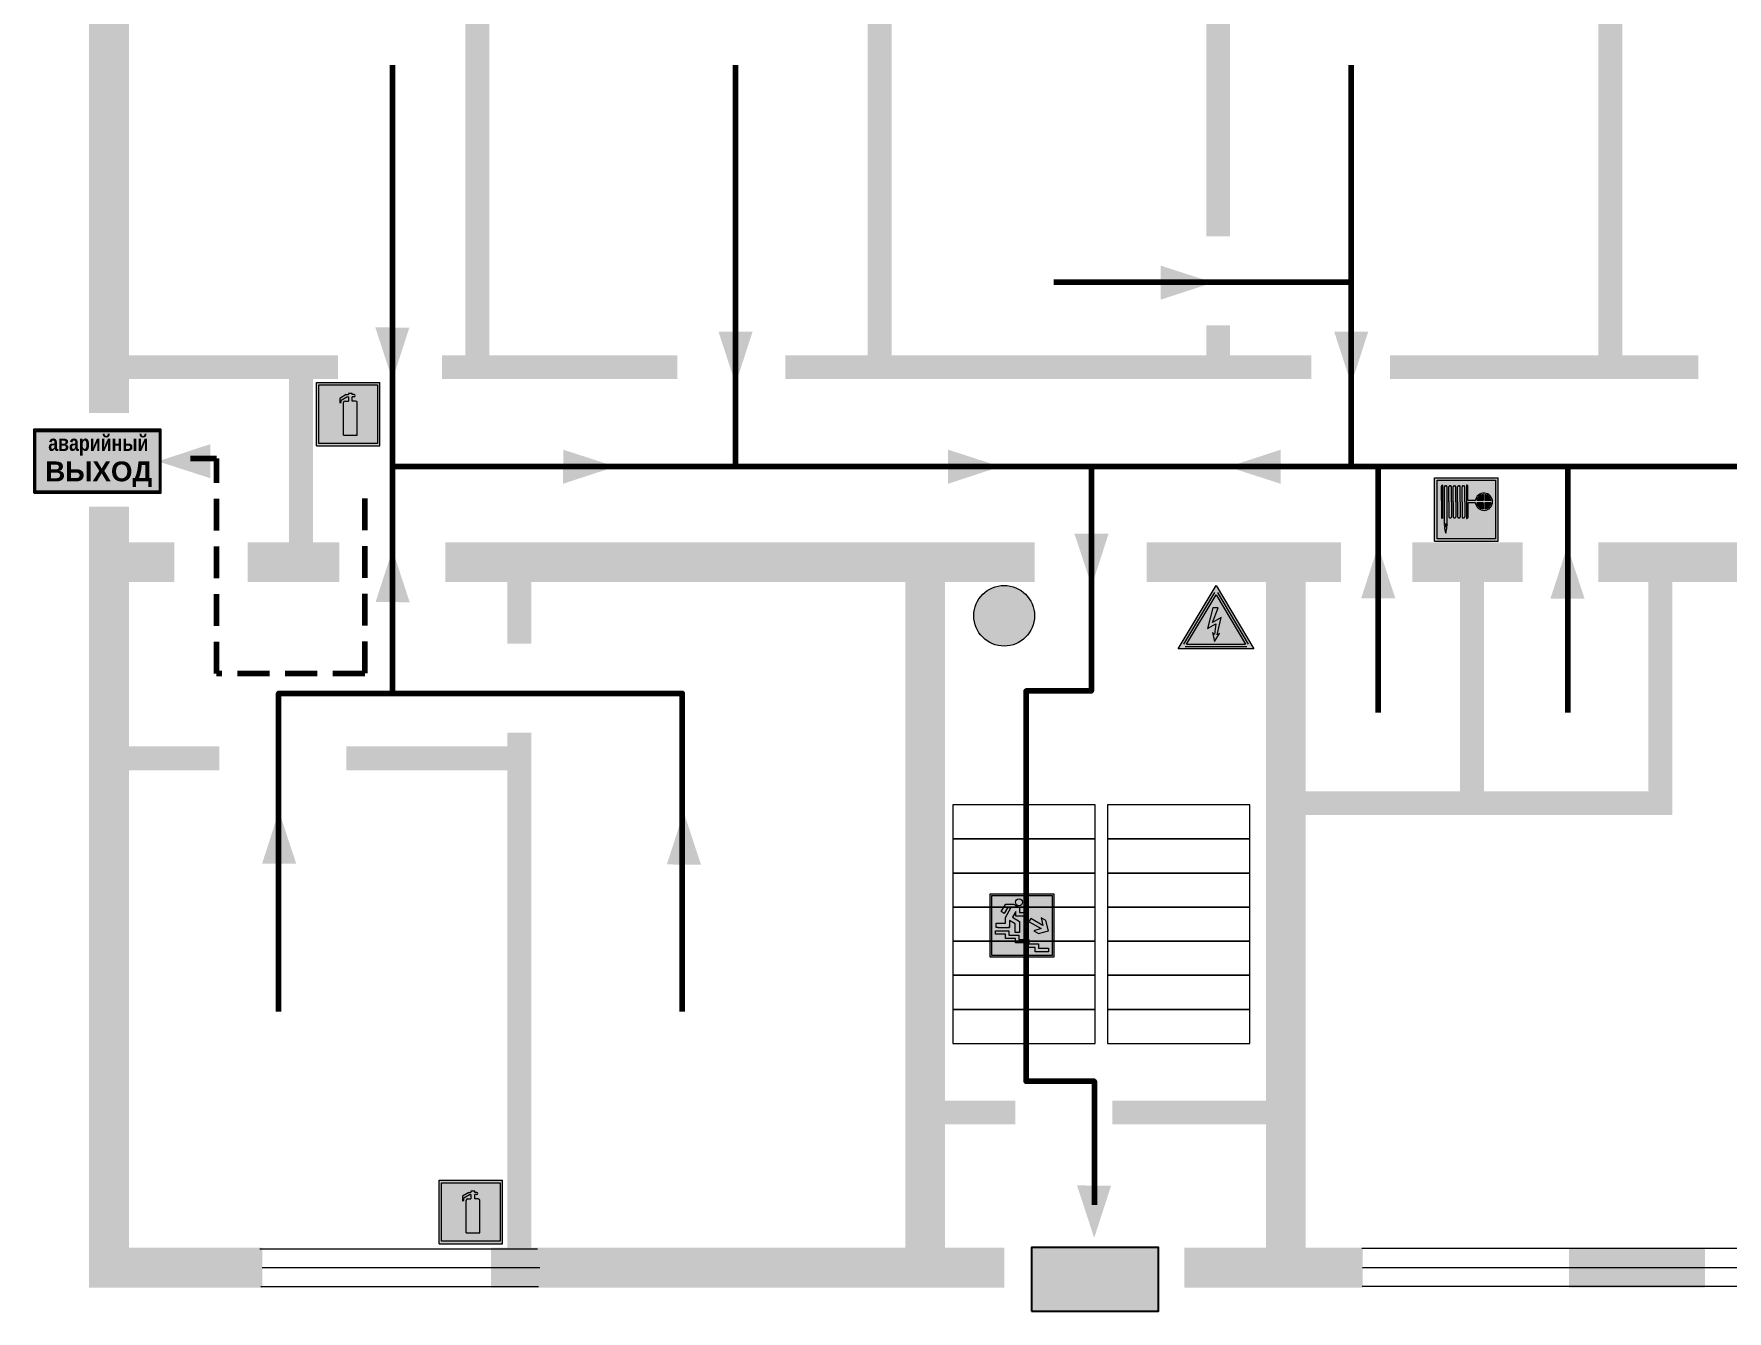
# Model space of a CAD drawing. Header units: millimetres. Extents: x 13810 to 67229, y 12374 to 21950.
# Drawn here: x 40324.2 to 40537.4, y 18775 to 18935.9 of the extents above; entities that cross this region are included whole.
import ezdxf

# ---------------------------------------------------------------- set-up
doc = ezdxf.new("R2010")
doc.units = ezdxf.units.MM
doc.linetypes.add('{ Wide Dash }', pattern=[12, 4, -2, 4, -2])
doc.layers.add('План_Штампы', color=7, linetype='Continuous')
doc.styles.add('обычный', font='arial.ttf')

# ---------------------------------------------------------------- blocks, each defined once
blk = doc.blocks.new('A$C7B4425F7')
at = {"true_color": 0xffffff}
blk.add_hatch(color=7, dxfattribs=at).paths.add_polyline_path([(0, 0), (-16, 0), (-16, -8), (0, -8)])
h = blk.add_hatch(color=126)
h.paths.add_polyline_path([(-0.2, -0.2), (-15.8, -0.2), (-15.8, -7.8), (-0.2, -7.8)])
h.paths.add_polyline_path([(-11.76, -2.03), (-11.76, -3.66), (-11.17, -3.66, -0.568275), (-11.17, -6.18), (-12.58, -6.18), (-12.58, -2.03)], flags=16)
h.paths.add_polyline_path([(-13.33, -4.12, -0.495768), (-13.59, -6.18), (-15.03, -6.18), (-15.03, -2.03), (-13.59, -2.03, -0.487973)], flags=16)
h.paths.add_polyline_path([(-10.25, -2.03), (-9.48, -2.03), (-9.48, -6.18), (-10.25, -6.18)], flags=16)
h.paths.add_polyline_path([(-13.84, -3.69), (-14.24, -3.69), (-14.24, -3.03), (-13.9, -3.03, -0.692621)], flags=0)
h.paths.add_polyline_path([(-9.15, -2.03), (-8.4, -2.03), (-8.04, -3.07), (-7.68, -2.03), (-6.93, -2.03), (-7.64, -4.1), (-6.93, -6.18), (-7.68, -6.18), (-8.04, -5.14), (-8.4, -6.18), (-9.15, -6.18), (-8.44, -4.1)], flags=16)
h.paths.add_polyline_path([(-11.76, -4.46), (-11.42, -4.46, -0.692621), (-11.36, -5.12), (-11.76, -5.12)], flags=0)
h.paths.add_polyline_path([(-13.9, -5.2), (-14.24, -5.2), (-14.24, -4.55), (-13.84, -4.55, -0.708038)], flags=0)
edge = h.paths.add_edge_path(flags=16)
edge.add_ellipse((-5.51, -4.08), major_axis=(0, 2.05), ratio=0.586184, start_angle=0, end_angle=360)
edge = h.paths.add_edge_path(flags=0)
edge.add_ellipse((-5.51, -4.08), major_axis=(0, 1.14), ratio=0.454828, start_angle=0, end_angle=360)
h.paths.add_polyline_path([(-4.13, -4.96, 0.377264), (-3.48, -4.52, 0.0555), (-3.16, -2.03), (-1.66, -2.03), (-1.66, -4.96), (-0.96, -4.96), (-0.96, -7.01), (-1.75, -7.01), (-1.75, -6.18), (-3.3, -6.18), (-3.3, -7.02), (-4.13, -7.02)], flags=16)
h.paths.add_polyline_path([(-2.73, -2.91), (-2.28, -2.91), (-2.28, -4.96), (-3.05, -4.96, 0.079136)], flags=0)
at = {"color": 126}
blk.add_lwpolyline([(-16, -8), (0, -8), (0, 0), (-16, 0)], close=True, dxfattribs=at)
blk = doc.blocks.new('A$C41C009D9')
at = {"true_color": 0xffffff}
blk.add_hatch(color=7, dxfattribs=at).paths.add_polyline_path([(0, 8), (-16, 8), (-16, 0), (0, 0)])
h = blk.add_hatch(color=126)
h.dxf.hatch_style = 1
h.paths.add_polyline_path([(-15.8, 7.8), (-15.8, 0.2), (-0.2, 0.2), (-0.2, 7.8)])
at = {"color": 126}
for points in [[(-16, 0), (0, 0), (0, 8), (-16, 8)], [(-16, 0), (0, 0), (0, 8), (-16, 8)], [(-15.8, 7.8), (-0.2, 7.8), (-0.2, 0.2), (-15.8, 0.2)]]:
    blk.add_lwpolyline(points, close=True, dxfattribs=at)
at = {"color": 7, "true_color": 0xffffff, "insert": (-15.8, 7.3), "char_height": 2.5, "width": 15.5999, "attachment_point": 1, "style": 'обычный'}
blk.add_mtext('\\pi1.6133;{\\fArial|b1|i0|c204|p34;\\H0.8x;\\W0.8;аварийный\\H1.25x;\\W1;\\P\\pi1.2327;ВЫХОД}', dxfattribs=at)
blk = doc.blocks.new('вниз')
at = {"lineweight": 0, "true_color": 0xffffff}
h = blk.add_hatch(color=7, dxfattribs=at)
h.dxf.hatch_style = 1
h.paths.add_polyline_path([(40994.51, -4472.22), (40986.51, -4472.22), (40986.51, -4480.22), (40994.51, -4480.22)])
h.paths.add_polyline_path([(40994.31, -4472.42), (40994.31, -4480.01), (40986.71, -4480.01), (40986.71, -4472.42)], flags=16)
h.paths.add_polyline_path([(40988.43, -4473.53), (40989.43, -4473.53), (40990.19, -4473.96), (40990.19, -4474.6), (40991, -4474.6), (40991, -4475.06), (40989.73, -4475.06), (40989.73, -4474.46), (40989.3, -4475.18), (40990.17, -4475.7), (40990.17, -4477.11), (40989.63, -4477.11), (40989.63, -4476.01), (40988.94, -4475.59), (40988.94, -4476.46), (40988.94, -4476.46), (40987.47, -4476.46), (40987.26, -4476.46), (40987.26, -4475.92), (40988.4, -4475.92), (40988.4, -4475.2), (40989.1, -4473.99), (40988.66, -4473.99), (40988.24, -4474.7), (40987.86, -4474.47), (40988.41, -4473.56)], flags=0)
h.paths.add_polyline_path([(40990.55, -4473.29, -1), (40989.69, -4473.29, -1)], flags=0)
h.paths.add_polyline_path([(40988.85, -4476.89), (40988.85, -4477.43), (40990.1, -4477.43), (40990.1, -4477.99), (40991.34, -4477.99), (40991.34, -4478.54), (40992.59, -4478.54), (40992.59, -4479.09), (40993.83, -4479.09), (40993.83, -4479.52), (40992.17, -4479.52), (40992.17, -4478.97), (40990.91, -4478.97), (40990.91, -4478.41), (40989.68, -4478.41), (40989.68, -4477.86), (40988.43, -4477.86), (40988.43, -4477.31), (40987.6, -4477.31), (40987.18, -4477.31), (40987.18, -4476.89)], flags=0)
h.paths.add_polyline_path([(40991.61, -4475.33), (40993.12, -4476.2), (40992.9, -4475.27), (40993.48, -4475.6), (40993.83, -4476.88), (40992.56, -4477.22), (40991.97, -4476.88), (40992.9, -4476.61), (40991.38, -4475.74), (40991.58, -4475.39)], flags=0)
h.paths.add_polyline_path([(40990.19, -4473.96), (40989.43, -4473.53), (40988.43, -4473.53), (40988.41, -4473.56), (40987.86, -4474.47), (40988.24, -4474.7), (40988.66, -4473.99), (40989.1, -4473.99), (40988.4, -4475.2), (40988.4, -4475.92), (40987.26, -4475.92), (40987.26, -4476.46), (40987.47, -4476.46), (40988.94, -4476.46), (40988.94, -4476.27), (40988.94, -4475.59), (40989.63, -4476.01), (40989.63, -4477.11), (40990.17, -4477.11), (40990.17, -4475.7), (40989.3, -4475.18), (40989.73, -4474.46), (40989.73, -4475.06), (40991, -4475.06), (40991, -4474.6), (40990.19, -4474.6)], flags=0)
h.paths.add_polyline_path([(40990.55, -4473.29, 1), (40989.69, -4473.29, 1)], flags=0)
h.paths.add_polyline_path([(40991.61, -4475.33), (40991.58, -4475.39), (40991.38, -4475.74), (40992.9, -4476.61), (40991.97, -4476.88), (40992.56, -4477.22), (40993.83, -4476.88), (40993.48, -4475.6), (40992.9, -4475.27), (40993.12, -4476.2)], flags=0)
h.paths.add_polyline_path([(40990.1, -4477.43), (40988.85, -4477.43), (40988.85, -4476.89), (40987.18, -4476.89), (40987.18, -4477.31), (40987.6, -4477.31), (40988.43, -4477.31), (40988.43, -4477.86), (40989.68, -4477.86), (40989.68, -4478.41), (40990.91, -4478.41), (40990.91, -4478.97), (40992.17, -4478.97), (40992.17, -4479.52), (40993.83, -4479.52), (40993.83, -4479.09), (40992.59, -4479.09), (40992.59, -4478.54), (40991.34, -4478.54), (40991.34, -4477.99), (40990.1, -4477.99)], flags=0)
at = {"lineweight": 0}
h = blk.add_hatch(color=126, dxfattribs=at)
h.dxf.hatch_style = 1
h.paths.add_polyline_path([(40994.31, -4472.42), (40986.71, -4472.42), (40986.71, -4480.01), (40994.31, -4480.01)])
h.paths.add_polyline_path([(40988.43, -4473.53), (40989.43, -4473.53), (40990.19, -4473.96), (40990.19, -4474.6), (40991, -4474.6), (40991, -4475.06), (40989.73, -4475.06), (40989.73, -4474.46), (40989.3, -4475.18), (40990.17, -4475.7), (40990.17, -4477.11), (40989.63, -4477.11), (40989.63, -4476.01), (40988.94, -4475.59), (40988.94, -4476.46), (40988.94, -4476.46), (40987.47, -4476.46), (40987.26, -4476.46), (40987.26, -4475.92), (40988.4, -4475.92), (40988.4, -4475.2), (40989.1, -4473.99), (40988.66, -4473.99), (40988.24, -4474.7), (40987.86, -4474.47), (40988.41, -4473.56)], flags=16)
h.paths.add_polyline_path([(40990.55, -4473.29, -1), (40989.69, -4473.29, -1)], flags=16)
h.paths.add_polyline_path([(40988.85, -4476.89), (40988.85, -4477.43), (40990.1, -4477.43), (40990.1, -4477.99), (40991.34, -4477.99), (40991.34, -4478.54), (40992.59, -4478.54), (40992.59, -4479.09), (40993.83, -4479.09), (40993.83, -4479.52), (40992.17, -4479.52), (40992.17, -4478.97), (40990.91, -4478.97), (40990.91, -4478.41), (40989.68, -4478.41), (40989.68, -4477.86), (40988.43, -4477.86), (40988.43, -4477.31), (40987.6, -4477.31), (40987.18, -4477.31), (40987.18, -4476.89)], flags=16)
h.paths.add_polyline_path([(40991.61, -4475.33), (40993.12, -4476.2), (40992.9, -4475.27), (40993.48, -4475.6), (40993.83, -4476.88), (40992.56, -4477.22), (40991.97, -4476.88), (40992.9, -4476.61), (40991.38, -4475.74), (40991.58, -4475.39)], flags=16)
at = {"lineweight": 0, "true_color": 0xffffff}
h = blk.add_hatch(color=7, dxfattribs=at)
h.dxf.hatch_style = 1
h.paths.add_polyline_path([(40989.73, -4474.46), (40989.73, -4475.06), (40991, -4475.06), (40991, -4474.6), (40990.19, -4474.6), (40990.19, -4473.96), (40989.43, -4473.53), (40988.43, -4473.53), (40988.41, -4473.56), (40987.86, -4474.47), (40988.24, -4474.7), (40988.66, -4473.99), (40989.1, -4473.99), (40988.4, -4475.2), (40988.4, -4475.92), (40987.26, -4475.92), (40987.26, -4476.46), (40987.47, -4476.46), (40988.94, -4476.46), (40988.94, -4475.59), (40989.63, -4476.01), (40989.63, -4477.11), (40990.17, -4477.11), (40990.17, -4475.7), (40989.3, -4475.18)])
h.paths.add_polyline_path([(40989.69, -4473.29, 1), (40990.55, -4473.29, 1)])
h.paths.add_polyline_path([(40991.61, -4475.33), (40991.58, -4475.39), (40991.38, -4475.74), (40992.9, -4476.61), (40991.97, -4476.88), (40992.56, -4477.22), (40993.83, -4476.88), (40993.48, -4475.6), (40992.9, -4475.27), (40993.12, -4476.2)])
h.paths.add_polyline_path([(40990.1, -4477.43), (40988.85, -4477.43), (40988.85, -4476.89), (40987.18, -4476.89), (40987.18, -4477.31), (40987.6, -4477.31), (40988.43, -4477.31), (40988.43, -4477.86), (40989.68, -4477.86), (40989.68, -4478.41), (40990.91, -4478.41), (40990.91, -4478.97), (40992.17, -4478.97), (40992.17, -4479.52), (40993.83, -4479.52), (40993.83, -4479.09), (40992.59, -4479.09), (40992.59, -4478.54), (40991.34, -4478.54), (40991.34, -4477.99), (40990.1, -4477.99)])
at = {"color": 126, "lineweight": 0}
for points in [[(40986.51, -4472.22), (40994.51, -4472.22), (40994.51, -4480.22), (40986.51, -4480.22)], [(40986.71, -4472.42), (40994.31, -4472.42), (40994.31, -4480.01), (40986.71, -4480.01)]]:
    blk.add_lwpolyline(points, close=True, dxfattribs=at)
for points in [[(40987.47, -4476.46), (40987.26, -4476.46), (40987.26, -4475.92), (40988.4, -4475.92), (40988.4, -4475.2), (40989.1, -4473.99), (40988.66, -4473.99), (40988.24, -4474.7), (40987.86, -4474.47), (40988.41, -4473.56), (40988.43, -4473.53), (40989.43, -4473.53), (40990.19, -4473.96), (40990.19, -4474.6), (40991, -4474.6), (40991, -4475.06), (40989.73, -4475.06), (40989.73, -4474.46), (40989.3, -4475.18), (40990.17, -4475.7), (40990.17, -4477.11), (40989.63, -4477.11), (40989.63, -4476.01), (40988.94, -4475.59), (40988.94, -4476.46)], [(40987.6, -4477.31), (40987.18, -4477.31), (40987.18, -4476.89), (40988.85, -4476.89), (40988.85, -4477.43), (40990.1, -4477.43), (40990.1, -4477.99), (40991.34, -4477.99), (40991.34, -4478.54), (40992.59, -4478.54), (40992.59, -4479.09), (40993.83, -4479.09), (40993.83, -4479.52), (40992.17, -4479.52), (40992.17, -4478.97), (40990.91, -4478.97), (40990.91, -4478.41), (40989.68, -4478.41), (40989.68, -4477.86), (40988.43, -4477.86), (40988.43, -4477.31), (40987.6, -4477.31)], [(40987.47, -4476.46), (40988.94, -4476.46), (40988.94, -4476.27)], [(40991.58, -4475.39), (40991.38, -4475.74), (40992.9, -4476.61), (40991.97, -4476.88), (40992.56, -4477.22), (40993.83, -4476.88), (40993.48, -4475.6), (40992.9, -4475.27), (40993.12, -4476.2), (40991.61, -4475.33), (40991.58, -4475.39)]]:
    blk.add_lwpolyline(points, dxfattribs=at)
blk.add_circle((40990.12, -4473.29), 0.432, dxfattribs=at)
blk = doc.blocks.new('A$C3AD82952')
at = {"true_color": 0xf5f5ff}
h = blk.add_hatch(color=7, dxfattribs=at)
h.dxf.hatch_style = 1
h.paths.add_polyline_path([(8.21, 8.73, 0.414214), (7.89, 9.05), (7.22, 9.05), (7.22, 9.92), (7.59, 9.92, 1), (7.57, 10.36), (7.22, 10.36), (7.22, 10.6), (6.43, 10.6), (6.43, 10.36), (6.01, 10.36), (4.74, 9.59), (4.74, 8.69), (4.98, 8.73), (4.98, 9.26), (6.12, 9.91), (6.43, 9.91), (6.43, 9.05), (5.76, 9.05, 0.414214), (5.44, 8.73), (5.44, 2.2), (8.21, 2.2)], flags=0)
h.paths.add_polyline_path([(12.8, 12.8), (0, 12.8), (0, 0), (12.8, 0)])
h.paths.add_polyline_path([(0.51, 12.29), (12.29, 12.29), (12.29, 0.51), (0.51, 0.51)], flags=16)
h.paths.add_polyline_path([(4.74, 9.59), (6.01, 10.36), (6.43, 10.36), (6.43, 10.6), (7.22, 10.6), (7.22, 10.36), (7.59, 10.36, -0.94586), (7.59, 9.92), (7.22, 9.92), (7.22, 9.05), (7.89, 9.05, -0.414214), (8.21, 8.73), (8.21, 2.2), (5.44, 2.2), (5.44, 8.73, -0.414214), (5.76, 9.05), (6.43, 9.05), (6.43, 9.91), (6.12, 9.91), (4.98, 9.26), (4.98, 8.73), (4.74, 8.69)], flags=0)
h = blk.add_hatch(color=242)
h.dxf.hatch_style = 1
h.paths.add_polyline_path([(12.29, 12.29), (0.51, 12.29), (0.51, 0.51), (12.29, 0.51)])
h.paths.add_polyline_path([(4.74, 8.69), (4.74, 9.59), (6.01, 10.36), (6.43, 10.36), (6.43, 10.6), (7.22, 10.6), (7.22, 10.36), (7.59, 10.36, -0.94586), (7.59, 9.92), (7.22, 9.92), (7.22, 9.05), (7.89, 9.05, -0.414214), (8.21, 8.73), (8.21, 2.2), (5.44, 2.2), (5.44, 8.73, -0.414214), (5.76, 9.05), (6.43, 9.05), (6.43, 9.91), (6.12, 9.91), (4.98, 9.26), (4.98, 8.73)], flags=16)
h = blk.add_hatch(color=7, dxfattribs=at)
h.dxf.hatch_style = 1
h.paths.add_polyline_path([(8.21, 8.73, 0.414214), (7.89, 9.05), (7.22, 9.05), (7.22, 9.92), (7.59, 9.92, 1), (7.57, 10.36), (7.22, 10.36), (7.22, 10.6), (6.43, 10.6), (6.43, 10.36), (6.01, 10.36), (4.74, 9.59), (4.74, 8.69), (4.98, 8.73), (4.98, 9.26), (6.12, 9.91), (6.43, 9.91), (6.43, 9.05), (5.76, 9.05, 0.414214), (5.44, 8.73), (5.44, 2.2), (8.21, 2.2)])
at = {"color": 242, "lineweight": 5}
for p, q in [((0, 0), (0, 12.8)), ((0, 12.8), (12.8, 12.8)), ((6.01, 10.36), (4.74, 9.59)), ((6.01, 10.36), (6.43, 10.36)), ((7.22, 10.6), (6.43, 10.6)), ((6.43, 10.6), (6.43, 10.36)), ((7.22, 10.36), (7.22, 10.6)), ((7.59, 10.36), (7.22, 10.36)), ((12.8, 0), (12.8, 12.8)), ((4.74, 9.59), (4.74, 8.69)), ((4.74, 8.69), (4.98, 8.73)), ((4.98, 9.26), (6.12, 9.91)), ((4.98, 8.73), (4.98, 9.26)), ((5.44, 2.2), (5.44, 8.73)), ((5.76, 9.05), (6.43, 9.05)), ((6.12, 9.91), (6.43, 9.91)), ((6.43, 9.91), (6.43, 9.05)), ((7.22, 9.05), (7.22, 9.92)), ((7.59, 9.92), (7.22, 9.92)), ((7.89, 9.05), (7.22, 9.05)), ((8.21, 2.2), (8.21, 8.73)), ((0, 0), (12.8, 0)), ((5.44, 2.2), (8.21, 2.2))]:
    blk.add_line(p, q, dxfattribs=at)
blk.add_lwpolyline([(0.51, 12.29), (12.29, 12.29), (12.29, 0.51), (0.51, 0.51)], close=True, dxfattribs=at)
for centre, radius, start, end in [((7.58, 10.14), 0.223, 273.1875, 86.8125), ((5.76, 8.73), 0.32, 90, 180), ((7.89, 8.73), 0.32, 0, 90)]:
    blk.add_arc(centre, radius, start, end, dxfattribs=at)
blk = doc.blocks.new('A$C3E6D3DDE')
at = {"lineweight": 5}
h = blk.add_hatch(color=40, dxfattribs=at)
h.paths.add_polyline_path([(24.1, 1.45), (16.46, -11.35), (31.74, -11.35)])
h.paths.add_polyline_path([(24.09, -0.46), (30.03, -10.41), (18.14, -10.41)], flags=16)
h.paths.add_polyline_path([(24.54, -3.08), (23.41, -6.02), (25.13, -5.01), (24.33, -8.5), (24.82, -8.27), (23.79, -9.86), (23.4, -8.04), (23.8, -8.43), (24.04, -6.29), (22.39, -7.25), (23.44, -3.08)], flags=0)
h = blk.add_hatch(color=256, dxfattribs=at)
h.paths.add_polyline_path([(24.37, 0.03, 0.567511), (23.82, 0.03), (17.59, -10.4, 0.582454), (17.86, -10.88), (30.32, -10.88, 0.582149), (30.6, -10.4)])
h.paths.add_polyline_path([(24.09, -0.46), (18.14, -10.41), (30.03, -10.41)], flags=16)
h.paths.add_polyline_path([(24.54, -3.08), (23.41, -6.02), (25.13, -5.01), (24.33, -8.5), (24.82, -8.27), (23.79, -9.86), (23.4, -8.04), (23.8, -8.43), (24.04, -6.29), (22.39, -7.25), (23.44, -3.08)], flags=0)
h = blk.add_hatch(color=40, dxfattribs=at)
h.paths.add_polyline_path([(24.09, -0.46), (18.14, -10.41), (30.03, -10.41)])
h.paths.add_polyline_path([(24.82, -8.27), (23.79, -9.86), (23.4, -8.04), (23.8, -8.43), (24.04, -6.29), (22.39, -7.25), (23.44, -3.08), (24.54, -3.08), (23.41, -6.02), (25.13, -5.01), (24.33, -8.5)], flags=16)
at = {"color": 40, "lineweight": 5}
for p, q in [((16.46, -11.35), (24.1, 1.45)), ((24.1, 1.45), (31.74, -11.35))]:
    blk.add_line(p, q, dxfattribs=at)
at = {"lineweight": 5}
for p, q in [((17.59, -10.4), (23.82, 0.03)), ((24.37, 0.03), (30.6, -10.4)), ((18.14, -10.41), (24.09, -0.46)), ((23.44, -3.08), (22.39, -7.25)), ((23.41, -6.02), (24.54, -3.08)), ((24.54, -3.08), (23.44, -3.08)), ((24.09, -0.46), (30.03, -10.41)), ((22.39, -7.25), (24.04, -6.29)), ((25.13, -5.01), (23.41, -6.02)), ((24.04, -6.29), (23.8, -8.43)), ((24.33, -8.5), (25.13, -5.01)), ((23.8, -8.43), (23.4, -8.04)), ((23.4, -8.04), (23.79, -9.86)), ((23.79, -9.86), (24.82, -8.27)), ((24.82, -8.27), (24.33, -8.5)), ((17.86, -10.88), (30.32, -10.88)), ((18.14, -10.41), (30.03, -10.41))]:
    blk.add_line(p, q, dxfattribs=at)
at = {"color": 50, "lineweight": 5}
blk.add_line((31.74, -11.35), (16.46, -11.35), dxfattribs=at)
blk = doc.blocks.new('A$C7B8C2D5B')
at = {"lineweight": 0}
h = blk.add_hatch(color=5, dxfattribs=at)
h.dxf.hatch_style = 1
h.paths.add_polyline_path([(1.397, -3.024, 1), (-2.112, -3.024, 1)])
at = {"color": 5, "lineweight": 0}
blk.add_circle((-0.358, -3.024), 1.755, dxfattribs=at)
blk = doc.blocks.new('A$C37112FD5')
at = {"true_color": 0xf5f5ff}
h = blk.add_hatch(color=7, dxfattribs=at)
h.dxf.hatch_style = 1
h.paths.add_polyline_path([(12.8, -7.4), (0, -7.4), (0, -20.2), (12.8, -20.2)])
h.paths.add_polyline_path([(12.29, -7.91), (12.29, -19.69), (0.51, -19.69), (0.51, -7.91)], flags=16)
h.paths.add_polyline_path([(4.98, -9.04, -0.42597), (5.17, -9.22), (5.17, -12.25), (5.17, -15.29, -0.432244), (4.98, -15.47), (4.83, -15.47, -0.42597), (4.64, -15.29), (4.64, -12.25), (4.64, -9.22, -0.432244), (4.83, -9.04)], flags=0)
h.paths.add_polyline_path([(4.28, -9.22), (4.28, -12.25), (4.28, -15.29, -0.432244), (4.09, -15.47), (3.94, -15.47, -0.42597), (3.75, -15.29), (3.75, -12.25), (3.75, -9.22, -0.432244), (3.94, -9.04), (4.09, -9.04, -0.42597)], flags=0)
h.paths.add_polyline_path([(5.72, -9.04), (5.87, -9.04, -0.42597), (6.06, -9.22), (6.06, -12.25), (6.06, -15.29, -0.432244), (5.87, -15.47), (5.72, -15.47, -0.42597), (5.53, -15.29), (5.53, -12.25), (5.53, -9.22, -0.432244)], flags=0)
h.paths.add_polyline_path([(6.42, -8.9), (6.5, -8.9, -0.42597), (6.69, -9.08), (6.69, -12.03), (8.21, -12.03, -15.824349), (8.21, -12.47), (6.69, -12.47), (6.69, -15.42, -0.432244), (6.5, -15.6), (6.42, -15.6)], flags=0)
h.paths.add_polyline_path([(3.39, -9.22), (3.39, -12.25), (3.39, -15.29, -0.432244), (3.2, -15.47), (3.05, -15.47, -0.42597), (2.85, -15.29), (2.85, -12.25), (2.85, -9.22, -0.432244), (3.05, -9.04), (3.2, -9.04, -0.42597)], flags=0)
h.paths.add_polyline_path([(2.5, -9.22), (2.5, -16.71), (1.96, -16.71), (1.96, -9.22, -0.432244), (2.15, -9.04), (2.31, -9.04, -0.42597)], flags=0)
h.paths.add_polyline_path([(1.61, -8.9), (1.61, -15.6), (1.57, -15.6, -0.42597), (1.37, -15.42), (1.37, -12.03), (1.37, -9.09, -0.432244), (1.57, -8.9)], flags=0)
h.paths.add_polyline_path([(9.76, -10.81), (9.76, -12.03), (8.49, -12.03, -0.336371)], flags=0)
h.paths.add_polyline_path([(8.49, -12.47), (9.76, -12.47), (9.76, -13.7, -0.336371)], flags=0)
h.paths.add_polyline_path([(10.11, -10.81, -0.336371), (11.38, -12.03), (10.11, -12.03)], flags=0)
h.paths.add_polyline_path([(10.11, -12.47), (11.38, -12.47, -0.336371), (10.11, -13.7)], flags=0)
h.paths.add_polyline_path([(2.5, -16.84), (2.5, -17.05), (1.97, -17.05), (1.97, -16.84)], flags=0)
h.paths.add_polyline_path([(2.5, -17.24, -0.033778), (2.24, -18.6, -0.033778), (1.97, -17.24)], flags=0)
h = blk.add_hatch(color=242)
h.dxf.hatch_style = 1
h.paths.add_polyline_path([(12.29, -7.91), (0.51, -7.91), (0.51, -19.69), (12.29, -19.69)])
h.paths.add_polyline_path([(6.42, -15.6), (6.42, -8.9), (6.5, -8.9, -0.42597), (6.69, -9.08), (6.69, -12.03), (8.21, -12.03, -15.824349), (8.21, -12.47), (6.69, -12.47), (6.69, -15.42, -0.432244), (6.5, -15.6)], flags=16)
h.paths.add_polyline_path([(5.87, -15.47), (5.72, -15.47, -0.42597), (5.53, -15.29), (5.53, -12.25), (5.53, -9.22, -0.432244), (5.72, -9.04), (5.87, -9.04, -0.42597), (6.06, -9.22), (6.06, -12.25), (6.06, -15.29, -0.432244)], flags=16)
h.paths.add_polyline_path([(4.98, -15.47), (4.83, -15.47, -0.42597), (4.64, -15.29), (4.64, -12.25), (4.64, -9.22, -0.432244), (4.83, -9.04), (4.98, -9.04, -0.42597), (5.17, -9.22), (5.17, -12.25), (5.17, -15.29, -0.432244)], flags=16)
h.paths.add_polyline_path([(4.09, -15.47), (3.94, -15.47, -0.42597), (3.75, -15.29), (3.75, -12.25), (3.75, -9.22, -0.432244), (3.94, -9.04), (4.09, -9.04, -0.42597), (4.28, -9.22), (4.28, -12.25), (4.28, -15.29, -0.432244)], flags=16)
h.paths.add_polyline_path([(3.2, -15.47), (3.05, -15.47, -0.42597), (2.85, -15.29), (2.85, -12.25), (2.85, -9.22, -0.432244), (3.05, -9.04), (3.2, -9.04, -0.42597), (3.39, -9.22), (3.39, -12.25), (3.39, -15.29, -0.432244)], flags=16)
h.paths.add_polyline_path([(2.5, -17.05), (1.97, -17.05), (1.97, -16.84), (2.5, -16.84)], flags=16)
h.paths.add_polyline_path([(2.5, -17.24, -0.033778), (2.24, -18.6, -0.033778), (1.97, -17.24)], flags=16)
h.paths.add_polyline_path([(2.5, -16.71), (1.96, -16.71), (1.96, -9.22, -0.432244), (2.15, -9.04), (2.31, -9.04, -0.42597), (2.5, -9.22)], flags=16)
h.paths.add_polyline_path([(1.61, -15.6), (1.57, -15.6, -0.42597), (1.37, -15.42), (1.37, -12.03), (1.37, -9.09, -0.432244), (1.57, -8.9), (1.61, -8.9)], flags=16)
h.paths.add_polyline_path([(8.49, -12.47), (9.76, -12.47), (9.76, -13.7, -0.336371)], flags=0)
h.paths.add_polyline_path([(10.11, -13.7), (10.11, -12.47), (11.38, -12.47, -0.336371)], flags=0)
h.paths.add_polyline_path([(8.49, -12.03, -0.336371), (9.76, -10.81), (9.76, -12.03)], flags=0)
h.paths.add_polyline_path([(10.11, -12.03), (10.11, -10.81, -0.336371), (11.38, -12.03)], flags=0)
h = blk.add_hatch(color=7, dxfattribs=at)
h.dxf.hatch_style = 1
h.paths.add_polyline_path([(1.61, -8.9), (1.57, -8.9, 0.432244), (1.37, -9.09), (1.37, -12.03), (1.37, -15.42, 0.42597), (1.57, -15.6), (1.61, -15.6)])
h.paths.add_polyline_path([(2.5, -9.22, 0.42597), (2.31, -9.04), (2.15, -9.04, 0.432244), (1.96, -9.22), (1.96, -16.71), (2.5, -16.71)])
h.paths.add_polyline_path([(2.5, -16.84), (1.97, -16.84), (1.97, -17.05), (2.5, -17.05)])
h.paths.add_polyline_path([(2.5, -17.24), (1.97, -17.24, 0.033778), (2.24, -18.6, 0.033778)])
h.paths.add_polyline_path([(3.39, -12.25), (3.39, -9.22, 0.42597), (3.2, -9.04), (3.05, -9.04, 0.432244), (2.85, -9.22), (2.85, -12.25), (2.85, -15.29, 0.42597), (3.05, -15.47), (3.2, -15.47, 0.432244), (3.39, -15.29)])
h.paths.add_polyline_path([(4.28, -12.25), (4.28, -9.22, 0.42597), (4.09, -9.04), (3.94, -9.04, 0.432244), (3.75, -9.22), (3.75, -12.25), (3.75, -15.29, 0.42597), (3.94, -15.47), (4.09, -15.47, 0.432244), (4.28, -15.29)])
h.paths.add_polyline_path([(5.17, -12.25), (5.17, -9.22, 0.42597), (4.98, -9.04), (4.83, -9.04, 0.432244), (4.64, -9.22), (4.64, -12.25), (4.64, -15.29, 0.42597), (4.83, -15.47), (4.98, -15.47, 0.432244), (5.17, -15.29)])
h.paths.add_polyline_path([(6.06, -12.25), (6.06, -9.22, 0.42597), (5.87, -9.04), (5.72, -9.04, 0.432244), (5.53, -9.22), (5.53, -12.25), (5.53, -15.29, 0.42597), (5.72, -15.47), (5.87, -15.47, 0.432244), (6.06, -15.29)])
h.paths.add_polyline_path([(6.69, -12.47), (8.21, -12.47, 15.824349), (8.21, -12.03), (6.69, -12.03), (6.69, -9.08, 0.42597), (6.5, -8.9), (6.42, -8.9), (6.42, -15.6), (6.5, -15.6, 0.432244), (6.69, -15.42)])
h.paths.add_polyline_path([(8.49, -12.47), (9.76, -12.47), (9.76, -13.7, -0.336371)], flags=16)
h.paths.add_polyline_path([(8.49, -12.03, -0.336371), (9.76, -10.81), (9.76, -12.03)], flags=16)
h.paths.add_polyline_path([(10.11, -12.47), (11.38, -12.47, -0.336371), (10.11, -13.7)], flags=16)
h.paths.add_polyline_path([(10.11, -12.03), (10.11, -10.81, -0.336371), (11.38, -12.03)], flags=16)
h = blk.add_hatch(color=242)
h.dxf.hatch_style = 1
h.paths.add_polyline_path([(9.76, -10.81, 0.336371), (8.49, -12.03), (9.76, -12.03)])
h.paths.add_polyline_path([(10.11, -10.81), (10.11, -12.03), (11.38, -12.03, 0.336371)])
h.paths.add_polyline_path([(11.38, -12.47), (10.11, -12.47), (10.11, -13.7, 0.336371)])
h.paths.add_polyline_path([(9.76, -12.47), (8.49, -12.47, 0.336371), (9.76, -13.7)])
at = {"color": 242, "lineweight": 5}
for p, q in [((0, -20.2), (0, -7.4)), ((0, -7.4), (12.8, -7.4)), ((1.37, -12.03), (1.37, -9.08)), ((1.57, -8.9), (1.61, -8.9)), ((1.61, -8.9), (1.61, -15.6)), ((1.96, -16.71), (1.96, -9.22)), ((2.15, -9.04), (2.31, -9.04)), ((2.5, -16.71), (2.5, -9.22)), ((2.85, -12.25), (2.85, -9.22)), ((3.05, -9.04), (3.2, -9.04)), ((3.39, -12.25), (3.39, -9.22)), ((3.75, -12.25), (3.75, -9.22)), ((3.94, -9.04), (4.09, -9.04)), ((4.28, -12.25), (4.28, -9.22)), ((4.64, -12.25), (4.64, -9.22)), ((4.83, -9.04), (4.98, -9.04)), ((5.17, -12.25), (5.17, -9.22)), ((5.53, -12.25), (5.53, -9.22)), ((5.72, -9.04), (5.87, -9.04)), ((6.06, -12.25), (6.06, -9.22)), ((6.42, -8.9), (6.42, -15.6)), ((6.5, -8.9), (6.42, -8.9)), ((6.69, -12.03), (6.69, -9.08)), ((12.8, -20.2), (12.8, -7.4)), ((1.37, -12.03), (1.37, -15.42)), ((2.85, -12.25), (2.85, -15.29)), ((3.39, -12.25), (3.39, -15.29)), ((3.75, -12.25), (3.75, -15.29)), ((4.28, -12.25), (4.28, -15.29)), ((4.64, -12.25), (4.64, -15.29)), ((5.17, -12.25), (5.17, -15.29)), ((5.53, -12.25), (5.53, -15.29)), ((6.06, -12.25), (6.06, -15.29)), ((8.21, -12.03), (6.69, -12.03)), ((8.21, -12.47), (6.69, -12.47)), ((6.69, -12.47), (6.69, -15.42)), ((9.76, -12.03), (8.49, -12.03)), ((9.76, -12.47), (8.49, -12.47)), ((9.76, -10.81), (9.76, -12.03)), ((9.76, -12.47), (9.76, -13.7)), ((10.11, -10.81), (10.11, -12.03)), ((11.38, -12.03), (10.11, -12.03)), ((11.38, -12.47), (10.11, -12.47)), ((10.11, -12.47), (10.11, -13.7)), ((1.57, -15.6), (1.61, -15.6)), ((1.96, -16.71), (2.5, -16.71)), ((1.97, -16.84), (2.5, -16.84)), ((1.97, -17.05), (1.97, -16.84)), ((2.5, -17.05), (1.97, -17.05)), ((2.5, -16.84), (2.5, -17.05)), ((3.05, -15.47), (3.2, -15.47)), ((3.94, -15.47), (4.09, -15.47)), ((4.83, -15.47), (4.98, -15.47)), ((5.72, -15.47), (5.87, -15.47)), ((6.42, -15.6), (6.5, -15.6)), ((0, -20.2), (12.8, -20.2)), ((1.97, -17.24), (2.5, -17.24))]:
    blk.add_line(p, q, dxfattribs=at)
blk.add_lwpolyline([(0.51, -7.91), (12.29, -7.91), (12.29, -19.69), (0.51, -19.69)], close=True, dxfattribs=at)
for centre, radius, start, end in [((1.56, -9.09), 0.182, 87.1027, 180.6071), ((2.15, -9.22), 0.182, 87.1027, 180.6071), ((2.32, -9.22), 0.182, 359.3929, 92.8973), ((3.04, -9.22), 0.182, 87.1027, 180.6071), ((3.21, -9.22), 0.182, 359.3929, 92.8973), ((3.93, -9.22), 0.182, 87.1027, 180.6071), ((4.1, -9.22), 0.182, 359.3929, 92.8973), ((4.82, -9.22), 0.182, 87.1027, 180.6071), ((4.99, -9.22), 0.182, 359.3929, 92.8973), ((5.71, -9.22), 0.182, 87.1027, 180.6071), ((5.88, -9.22), 0.182, 359.3929, 92.8973), ((6.51, -9.09), 0.182, 359.3929, 92.8973), ((9.93, -12.25), 1.74, 187.2319, 172.7681), ((9.93, -12.25), 1.46, 96.9927, 171.3585), ((9.93, -12.25), 1.46, 188.6415, 263.0073), ((9.93, -12.25), 1.46, 8.6415, 83.0073), ((9.93, -12.25), 1.46, 276.9927, 351.3585), ((1.56, -15.42), 0.182, 179.3929, 272.8973), ((3.04, -15.29), 0.182, 179.3929, 272.8973), ((3.21, -15.29), 0.182, 267.1027, 0.6071), ((3.93, -15.29), 0.182, 179.3929, 272.8973), ((4.1, -15.29), 0.182, 267.1027, 0.6071), ((4.82, -15.29), 0.182, 179.3929, 272.8973), ((4.99, -15.29), 0.182, 267.1027, 0.6071), ((5.71, -15.29), 0.182, 179.3929, 272.8973), ((5.88, -15.29), 0.182, 267.1027, 0.6071), ((6.51, -15.42), 0.182, 267.1027, 0.6071), ((12.17, -15.98), 10.27, 187.041, 194.7793), ((-7.7, -15.98), 10.27, 345.2207, 352.959)]:
    blk.add_arc(centre, radius, start, end, dxfattribs=at)

msp = doc.modelspace()

# ---------------------------------------------------------------- linework, layer by layer
at = {"lineweight": 0}
for points, const_width in [([(40345.11, 18963.17), (40333.69, 18963.17), (40333.69, 18888.11)], 5), ([(40380.07, 18893.88), (40380.07, 18962.63)], 3), ([(40430.72, 18893.88), (40430.72, 18962.63)], 3), ([(40473.34, 18910.37), (40473.34, 18962.63)], 3), ([(40522.72, 18893.88), (40522.72, 18962.63)], 3), ([(40473.34, 18893.88), (40473.34, 18899.14)], 3), ([(40334.18, 18893.88), (40362.52, 18893.88)], 3), ([(40357.86, 18869.34), (40357.86, 18893.88)], 3), ([(40375.6, 18893.88), (40405.23, 18893.88)], 3), ([(40418.84, 18893.88), (40485.08, 18893.88)], 3), ([(40494.98, 18893.88), (40533.79, 18893.88)], 3), ([(40333.69, 18876.32), (40333.69, 18780.47), (40352.99, 18780.47)], 5), ([(40333.69, 18869.34), (40341.91, 18869.34)], 5), ([(40351.15, 18869.34), (40362.7, 18869.34)], 5), ([(40376.05, 18869.34), (40450.23, 18869.34)], 5), ([(40436.45, 18780.47), (40436.45, 18869.34)], 5), ([(40464.34, 18869.34), (40488.8, 18869.34)], 5), ([(40481.88, 18780.47), (40481.88, 18869.34)], 5), ([(40497.8, 18869.34), (40511.69, 18869.34)], 5), ([(40505.3, 18869.34), (40505.3, 18838.97)], 3), ([(40521.2, 18869.34), (40588.83, 18869.34)], 5), ([(40385.35, 18859.06), (40385.35, 18868.46)], 3), ([(40529.03, 18868.28), (40529.03, 18838.97), (40483.17, 18838.97)], 3), ([(40385.35, 18780.47), (40385.35, 18847.86)], 3), ([(40347.58, 18844.62), (40334.99, 18844.62)], 3), ([(40385.35, 18844.62), (40363.59, 18844.62)], 3), ([(40436.56, 18800.01), (40447.82, 18800.01)], 3), ([(40460.03, 18800.01), (40481.86, 18800.01)], 3), ([(40381.79, 18780.47), (40433.69, 18780.47)], 5), ([(40427.62, 18780.47), (40446.41, 18780.47)], 5), ([(40469.1, 18780.47), (40491.54, 18780.47)], 5), ([(40517.54, 18780.47), (40534.63, 18780.47)], 5)]:
    msp.add_lwpolyline(points, dxfattribs=dict(at, const_width=const_width))
at = {"color": 126, "lineweight": 100, "true_color": 0x008754}
for points in [[(40369.39, 18852.79), (40369.39, 18931.91)], [(40412.58, 18881.39), (40412.58, 18931.91)], [(40490.1, 18881.39), (40490.1, 18931.91)], [(40490.1, 18904.59), (40452.67, 18904.59)], [(40400.61, 18881.39), (40369.39, 18881.39)], [(40400.61, 18881.39), (40693.57, 18881.39)], [(40457.76, 18788.4), (40457.76, 18803.95), (40449.17, 18803.95), (40449.17, 18853.11), (40457.38, 18853.11), (40457.38, 18881.39)], [(40493.5, 18881.39), (40493.5, 18850.38)], [(40517.39, 18881.39), (40517.39, 18850.38)], [(40355.04, 18812.72), (40355.04, 18852.79), (40405.87, 18852.79), (40405.87, 18812.72)]]:
    msp.add_lwpolyline(points, dxfattribs=at)
at = {"color": 126, "linetype": '{ Wide Dash }', "lineweight": 100, "true_color": 0x008754}
msp.add_lwpolyline([(40365.89, 18877.34), (40365.89, 18855.3), (40347.24, 18855.3), (40347.24, 18882.38), (40343.96, 18882.38)], dxfattribs=at)
at = {"lineweight": 0}
for points in [[(40439.92, 18834.47), (40457.84, 18834.47), (40457.84, 18838.76), (40439.92, 18838.76)], [(40459.43, 18834.47), (40477.34, 18834.47), (40477.34, 18838.76), (40459.43, 18838.76)], [(40439.92, 18830.17), (40457.84, 18830.17), (40457.84, 18834.47), (40439.92, 18834.47)], [(40459.43, 18830.17), (40477.34, 18830.17), (40477.34, 18834.47), (40459.43, 18834.47)], [(40439.92, 18825.88), (40457.84, 18825.88), (40457.84, 18830.17), (40439.92, 18830.17)], [(40459.43, 18825.88), (40477.34, 18825.88), (40477.34, 18830.17), (40459.43, 18830.17)], [(40439.92, 18821.59), (40457.84, 18821.59), (40457.84, 18825.88), (40439.92, 18825.88)], [(40459.43, 18821.59), (40477.34, 18821.59), (40477.34, 18825.88), (40459.43, 18825.88)], [(40439.92, 18817.29), (40457.84, 18817.29), (40457.84, 18821.59), (40439.92, 18821.59)], [(40459.43, 18817.29), (40477.34, 18817.29), (40477.34, 18821.59), (40459.43, 18821.59)], [(40439.92, 18813), (40457.84, 18813), (40457.84, 18817.29), (40439.92, 18817.29)], [(40459.43, 18813), (40477.34, 18813), (40477.34, 18817.29), (40459.43, 18817.29)], [(40439.92, 18808.7), (40457.84, 18808.7), (40457.84, 18813), (40439.92, 18813)], [(40459.43, 18808.7), (40477.34, 18808.7), (40477.34, 18813), (40459.43, 18813)]]:
    msp.add_lwpolyline(points, close=True, dxfattribs=at)
for points in [[(40352.69, 18782.85), (40387.64, 18782.85)], [(40491.44, 18782.92), (40703.62, 18782.92)], [(40352.99, 18780.47), (40387.95, 18780.47)], [(40491.54, 18780.47), (40703.72, 18780.47)], [(40352.81, 18778.08), (40387.77, 18778.08)], [(40491.46, 18778.13), (40703.65, 18778.13)]]:
    msp.add_lwpolyline(points, dxfattribs=at)
at = {"layer": 'План_Штампы', "color": 126, "true_color": 0x008754}
for points in [[(40466.11, 18902.38), (40466.12, 18906.67), (40472.7, 18904.54)], [(40367.22, 18898.89), (40371.51, 18898.87), (40369.38, 18892.29)], [(40410.43, 18898.36), (40414.72, 18898.35), (40412.59, 18891.76)], [(40487.95, 18898.36), (40492.24, 18898.35), (40490.11, 18891.76)], [(40346.45, 18884.19), (40346.44, 18879.9), (40339.86, 18882.02)], [(40390.87, 18879.2), (40390.88, 18883.49), (40397.46, 18881.36)], [(40439.34, 18879.2), (40439.35, 18883.49), (40445.93, 18881.36)], [(40481.22, 18883.49), (40481.21, 18879.2), (40474.62, 18881.33)], [(40455.25, 18872.91), (40459.55, 18872.9), (40457.42, 18866.32)], [(40371.55, 18864.28), (40367.26, 18864.3), (40369.39, 18870.88)], [(40495.65, 18864.78), (40491.36, 18864.79), (40493.49, 18871.37)], [(40519.48, 18864.73), (40515.19, 18864.74), (40517.32, 18871.32)], [(40357.26, 18831.36), (40352.97, 18831.37), (40355.09, 18837.95)], [(40408.23, 18831.23), (40403.93, 18831.25), (40406.06, 18837.83)], [(40455.58, 18790.82), (40459.87, 18790.81), (40457.74, 18784.22)]]:
    msp.add_solid(points, dxfattribs=at)

# ---------------------------------------------------------------- block references
for name, p, xscale, yscale, zscale in [('A$C3AD82952', (40359.81, 18883.96), 0.625, 0.625, 0.625), ('A$C37112FD5', (40500.6, 18884.59), 0.6249984004534781, 0.6249984004534781, 0.6249984004534781), ('A$C7B8C2D5B', (40447.18, 18869.16), 2.177419353276491, 2.177419353276491, 2.177419353276491), ('A$C3E6D3DDE', (40458.02, 18865.5), 0.625, 0.625, 0.625), ('A$C3AD82952', (40375.25, 18783.47), 0.625, 0.625, 0.625)]:
    msp.add_blockref(name, p, dxfattribs=dict(xscale=xscale, yscale=yscale, zscale=zscale))
msp.add_blockref('A$C41C009D9', (40340.23, 18878.04))
at = {"color": 126, "true_color": 0x008754}
msp.add_blockref('вниз', (-541.85, 23299.78), dxfattribs=at)
at = {"layer": 'План_Штампы'}
msp.add_blockref('A$C7B4425F7', (40465.83, 18782.99), dxfattribs=at)

doc.saveas('drawing.dxf')
